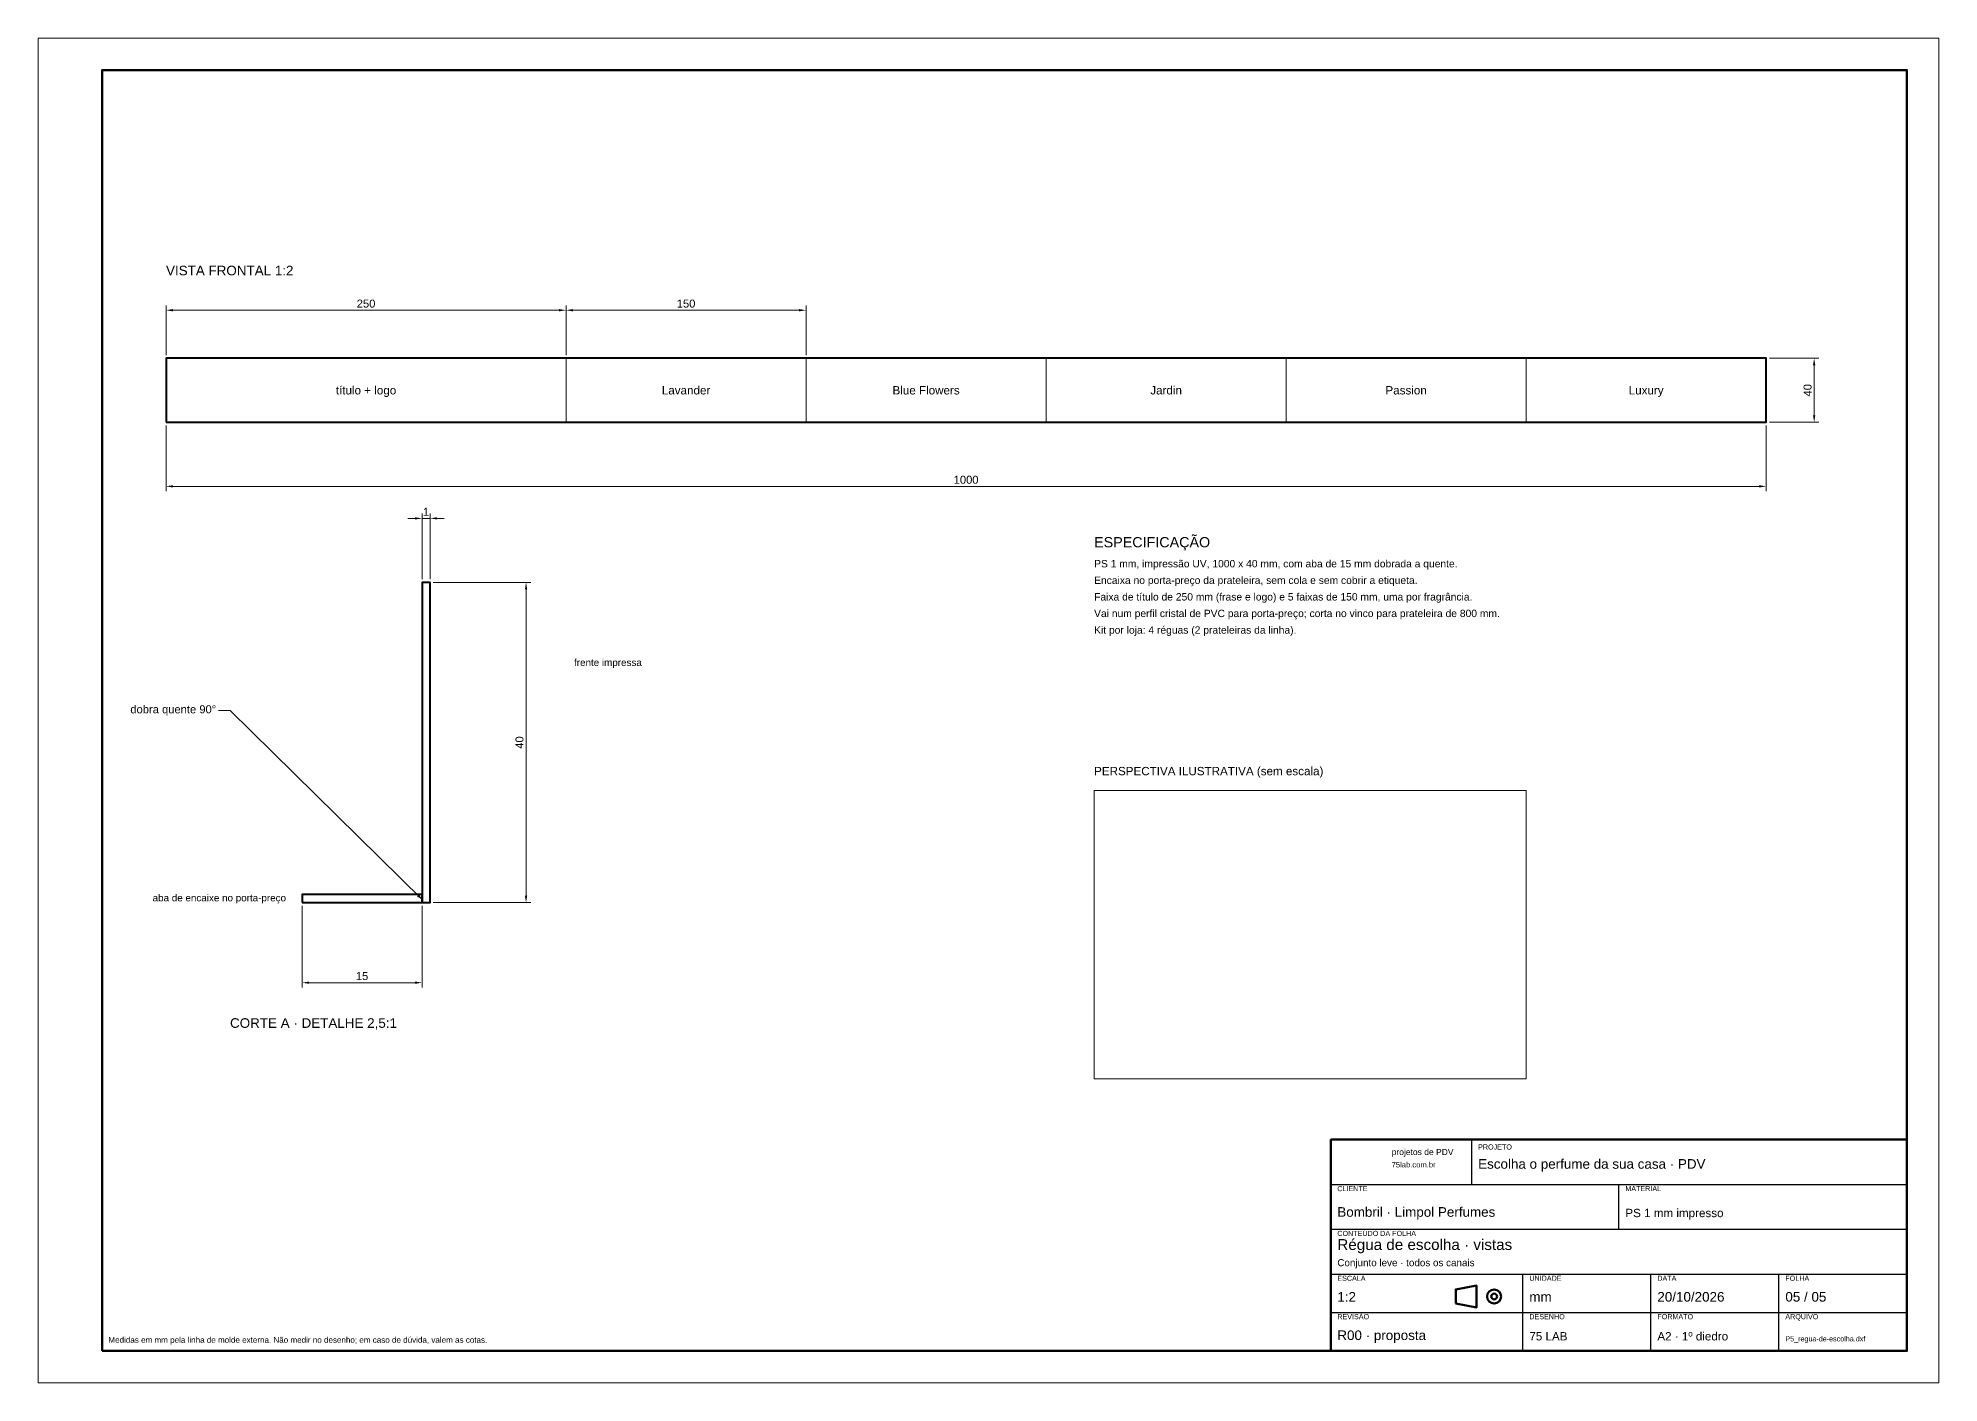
# Model space of a CAD drawing. Header units: millimetres. Extents: x 0 to 1188, y 0 to 840.
import ezdxf
from ezdxf.enums import TextEntityAlignment as Align

# ---------------------------------------------------------------- set-up
doc = ezdxf.new("R2010")
doc.units = ezdxf.units.MM
for name, color, linetype, lineweight in [('00_MOLDURA', 7, 'CONTINUOUS', 50), ('08_COTAS', 7, 'CONTINUOUS', 18), ('09_TEXTO', 7, 'CONTINUOUS', 18), ('11_OCULTO', 8, 'Continuous', 18), ('13_VISTA', 7, 'CONTINUOUS', 40), ('16_IMAGEM', 7, 'CONTINUOUS', 13)]:
    doc.layers.add(name, color=color, linetype=linetype, lineweight=lineweight)
doc.styles.add('ARIAL', font='Arial.ttf')
doc.dimstyles.new('COTA_2_0p2', dxfattribs={"dimtxt": 5, "dimasz": 4.4, "dimexe": 3, "dimexo": 2, "dimgap": 1.6, "dimtad": 1, "dimdec": 1, "dimlfac": 0.2, "dimtxsty": 'ARIAL', "dimcen": 0, "dimclrd": 7, "dimclre": 7, "dimclrt": 7, "dimadec": 0, "dimazin": 2, "dimtfac": 1, "dimtmove": 0, "dimatfit": 3, "dimlwd": 18, "dimlwe": 13})
doc.dimstyles.new('COTA_2_1', dxfattribs={"dimtxt": 5, "dimasz": 4.4, "dimexe": 3, "dimexo": 2, "dimgap": 1.6, "dimtad": 1, "dimdec": 1, "dimtxsty": 'ARIAL', "dimcen": 0, "dimclrd": 7, "dimclre": 7, "dimclrt": 7, "dimadec": 0, "dimazin": 2, "dimtfac": 1, "dimtmove": 0, "dimatfit": 3, "dimlwd": 18, "dimlwe": 13})
picture_1 = doc.add_image_def('image1.jpg', size_in_pixel=(1400, 933))

msp = doc.modelspace()

# ---------------------------------------------------------------- hatches: boundary and pattern name
at = {"layer": '09_TEXTO'}
h = msp.add_hatch(color=7, dxfattribs=at)
h.dxf.hatch_style = 1
h.paths.add_polyline_path([(240, 302), (236.8, 303.88), (238.06, 305.17)])

# ---------------------------------------------------------------- linework, layer by layer
at = {"layer": '00_MOLDURA', "lineweight": 25}
for p, q in [((896, 124), (896, 152)), ((808, 124), (1168, 124)), ((988, 96), (988, 124)), ((808, 96), (1168, 96)), ((808, 68), (1168, 68)), ((928, 20), (928, 68)), ((1008, 20), (1008, 68)), ((1088, 20), (1088, 68)), ((808, 44), (1168, 44))]:
    msp.add_line(p, q, dxfattribs=at)
at = {"layer": '00_MOLDURA', "lineweight": 13}
msp.add_lwpolyline([(0, 0), (1188, 0), (1188, 840), (0, 840)], close=True, dxfattribs=at)
at = {"layer": '00_MOLDURA', "lineweight": 50}
for points in [[(40, 20), (1168, 20), (1168, 820), (40, 820)], [(808, 20), (1168, 20), (1168, 152), (808, 152)]]:
    msp.add_lwpolyline(points, close=True, dxfattribs=at)
at = {"layer": '00_MOLDURA'}
msp.add_lwpolyline([(886, 49.6), (886, 58.4), (899, 60.8), (899, 47.2)], close=True, dxfattribs=at)
for radius in [4.4, 1.8]:
    msp.add_circle((910, 54), radius, dxfattribs=at)
at = {"layer": '09_TEXTO'}
for p, q in [((120, 420), (112.8, 420)), ((240, 302), (120, 420))]:
    msp.add_line(p, q, dxfattribs=at)
at = {"layer": '11_OCULTO'}
for p, q in [((330, 600), (330, 640)), ((480, 600), (480, 640)), ((630, 600), (630, 640)), ((780, 600), (780, 640)), ((930, 600), (930, 640))]:
    msp.add_line(p, q, dxfattribs=at)
at = {"layer": '13_VISTA'}
for points in [[(80, 600), (1080, 600), (1080, 640), (80, 640)], [(240, 300), (245, 300), (245, 500), (240, 500)], [(165, 300), (240, 300), (240, 305), (165, 305)]]:
    msp.add_lwpolyline(points, close=True, dxfattribs=at)

# ---------------------------------------------------------------- texts
at = {"layer": '09_TEXTO', "style": 'ARIAL'}
for s, height, p in [('VISTA FRONTAL 1:2', 6, (80, 690)), ('ESPECIFICAÇÃO', 6.4, (660, 520)), ('PERSPECTIVA ILUSTRATIVA (sem escala)', 5.2, (660, 378)), ('CORTE A · DETALHE 2,5:1', 6, (120, 220)), ('projetos de PDV', 3.8, (845.96, 141.2)), ('Escolha o perfume da sua casa · PDV', 6, (900, 132)), ('Bombril · Limpol Perfumes', 6, (812, 102)), ('PS 1 mm impresso', 5.2, (992, 102)), ('Régua de escolha · vistas', 6.8, (812, 81)), ('Conjunto leve · todos os canais', 4.4, (812, 71.6)), ('1:2', 6, (812, 49)), ('mm', 6, (932, 49)), ('20/10/2026', 6, (1012, 49)), ('05 / 05', 6, (1092, 49)), ('R00 · proposta', 6, (812, 25)), ('75 LAB', 5.2, (932, 25)), ('A2 · 1º diedro', 5.2, (1012, 25)), ('P5_regua-de-escolha.dxf', 3.2, (1092, 25))]:
    msp.add_text(s, height=height, dxfattribs=at).set_placement(p, align=Align.BOTTOM_LEFT)
for s, p in [('título + logo', (205, 620)), ('Lavander', (405, 620)), ('Blue Flowers', (555, 620)), ('Jardin', (705, 620)), ('Passion', (855, 620)), ('Luxury', (1005, 620))]:
    msp.add_text(s, height=5.2, dxfattribs=at).set_placement(p, align=Align.MIDDLE_CENTER)
msp.add_text('frente impressa', height=4.4, dxfattribs=at).set_placement((335, 450), align=Align.MIDDLE_LEFT)
msp.add_text('aba de encaixe no porta-preço', height=4.4, dxfattribs=at).set_placement((155, 303), align=Align.MIDDLE_RIGHT)
at = {"layer": '09_TEXTO', "color": 8, "style": 'ARIAL'}
for s, p in [('PROJETO', (900, 149)), ('CLIENTE', (812, 123)), ('MATERIAL', (992, 123)), ('CONTEÚDO DA FOLHA', (812, 95)), ('ESCALA', (812, 67)), ('UNIDADE', (932, 67)), ('DATA', (1012, 67)), ('FOLHA', (1092, 67)), ('REVISÃO', (812, 43)), ('DESENHO', (932, 43)), ('FORMATO', (1012, 43)), ('ARQUIVO', (1092, 43))]:
    msp.add_text(s, height=3.2, dxfattribs=at).set_placement(p, align=Align.TOP_LEFT)
for s, height, p in [('75lab.com.br', 3.4, (845.96, 133.6)), ('Medidas em mm pela linha de molde externa. Não medir no desenho; em caso de dúvida, valem as cotas.', 3.6, (44, 24))]:
    msp.add_text(s, height=height, dxfattribs=at).set_placement(p, align=Align.BOTTOM_LEFT)
at = {"layer": '09_TEXTO', "insert": (660, 514), "char_height": 4.6, "width": 500, "attachment_point": 1, "line_spacing_factor": 1.35, "style": 'ARIAL'}
msp.add_mtext('PS 1 mm, impressão UV, 1000 x 40 mm, com aba de 15 mm dobrada a quente.\\PEncaixa no porta-preço da prateleira, sem cola e sem cobrir a etiqueta.\\PFaixa de título de 250 mm (frase e logo) e 5 faixas de 150 mm, uma por fragrância.\\PVai num perfil cristal de PVC para porta-preço; corta no vinco para prateleira de 800 mm.\\PKit por loja: 4 réguas (2 prateleiras da linha).', dxfattribs=at)
at = {"layer": '09_TEXTO', "insert": (111.36, 420), "char_height": 5, "attachment_point": 6, "line_spacing_factor": 1.25, "style": 'ARIAL'}
msp.add_mtext('dobra quente 90°', dxfattribs=at)

# ---------------------------------------------------------------- dimensions: what is measured, and where the dimension line sits
at = {"layer": '08_COTAS'}
for base, p1, p2 in [((80, 670), (80, 640), (330, 640)), ((330, 670), (330, 640), (480, 640)), ((80, 560), (80, 600), (1080, 600))]:
    msp.add_linear_dim(base=base, p1=p1, p2=p2, dimstyle='COTA_2_1', dxfattribs=at).render()
msp.add_linear_dim(base=(1110, 600), p1=(1080, 600), p2=(1080, 640), angle=90, dimstyle='COTA_2_1', dxfattribs=at).render()
for base, p1, p2, text in [((240, 540), (240, 500), (245, 500), '1'), ((165, 250), (165, 300), (240, 300), '15')]:
    msp.add_linear_dim(base=base, p1=p1, p2=p2, text=text, dimstyle='COTA_2_0p2', dxfattribs=at).render()
msp.add_linear_dim(base=(305, 300), p1=(245, 300), p2=(245, 500), angle=90, text='40', dimstyle='COTA_2_0p2', dxfattribs=at).render()

# ---------------------------------------------------------------- pictures from other files: only their frames are drawn
at = {"layer": '16_IMAGEM'}
image = msp.add_image(picture_1, insert=(660, 190), size_in_units=(270.1, 180), dxfattribs=at)

doc.saveas('drawing.dxf')
